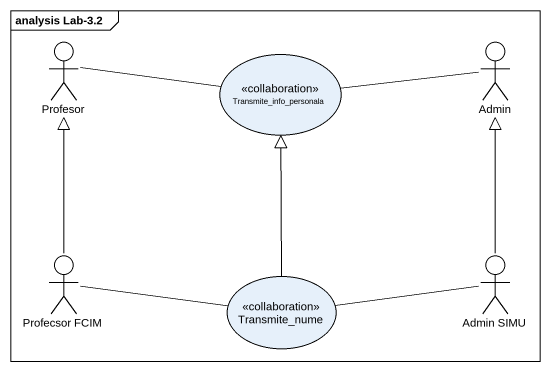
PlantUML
@startuml
mainframe analysis Lab-3.2
actor Profesor
usecase Transmite_info_personala <<collaboration>>
actor Admin
actor "Profecsor FCIM" as Profecsor_FCIM
usecase Transmite_nume <<collaboration>>
actor "Admin SIMU" as Admin_SIMU
Profesor -right- Transmite_info_personala
Admin -left- Transmite_info_personala
Profecsor_FCIM -up-|> Profesor
Profecsor_FCIM -right- Transmite_nume
Transmite_nume -up-|> Transmite_info_personala
Admin_SIMU -up-|> Admin
Admin_SIMU -left- Transmite_nume
@enduml
